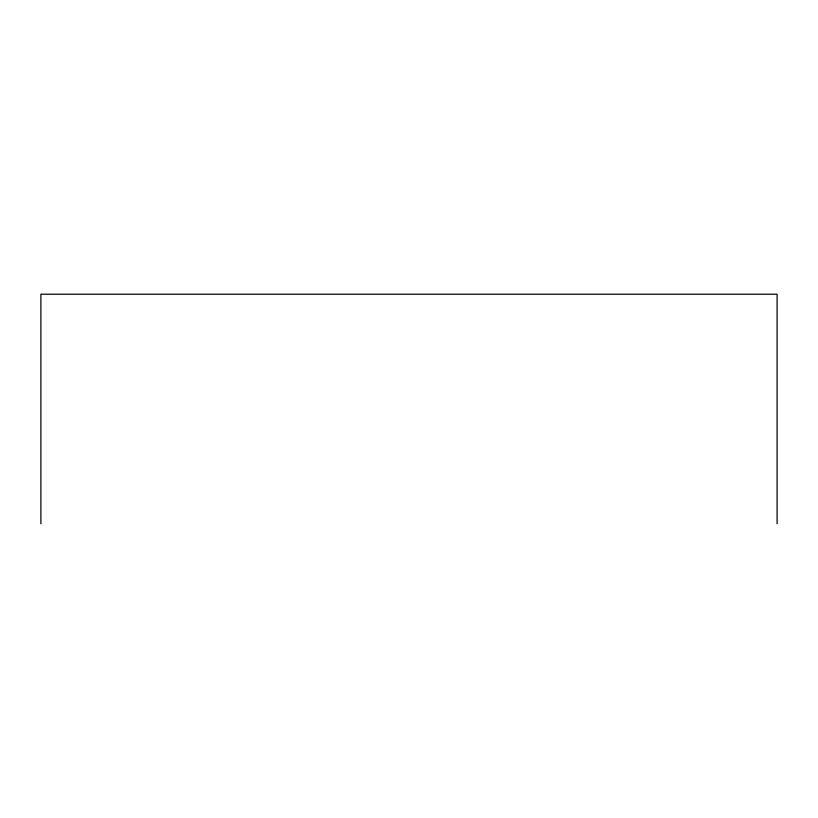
<?xml version="1.0" encoding="UTF-8"?>
<svg xmlns="http://www.w3.org/2000/svg" width="818" height="818" viewBox="0 0 818 818"><rect width="100%" height="100%" fill="white"/><g stroke="black" fill="none" stroke-linecap="round" stroke-linejoin="round"><path stroke-width="1.23" d="M777.1 523.786L777.1 294.214L40.9 294.214L40.9 523.786"/></g></svg>
